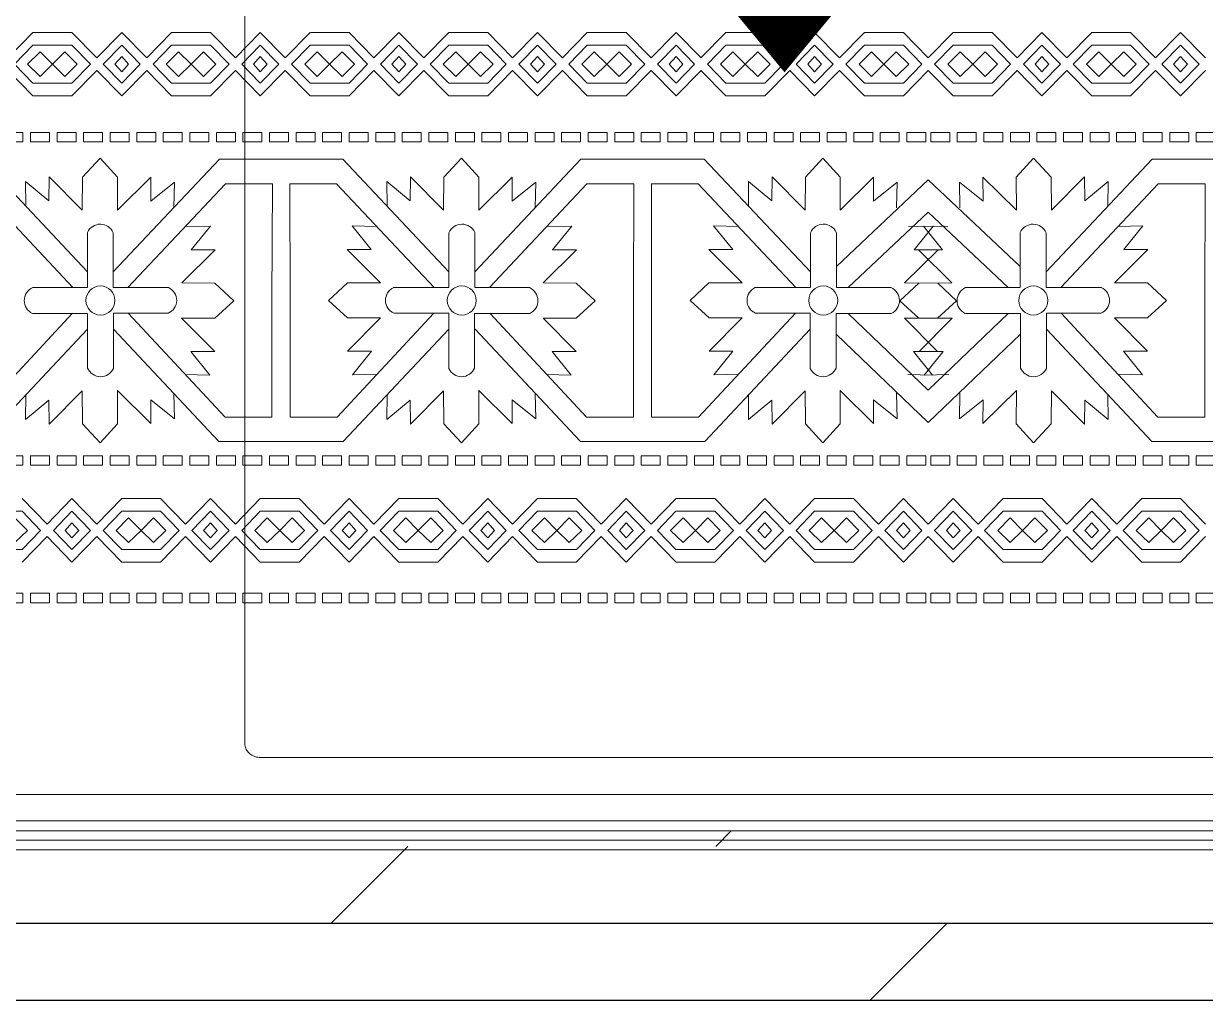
# Model space of a CAD drawing. Header units: inches. Extents: x -813 to 82, y -70 to 268.
# Drawn here: x -101.35 to -62.97, y 25.54 to 57.26 of the extents above; entities that cross this region are included whole.
import ezdxf

# ---------------------------------------------------------------- set-up
doc = ezdxf.new("R2010")
doc.units = ezdxf.units.IN
doc.header["$MEASUREMENT"] = 0
for name, color, linetype, lineweight, true_color in [('Blue', 7, 'Continuous', 0, 0x1081b2), ('Brown', 7, 'Continuous', 0, 0x653e10), ('Cream', 7, 'Continuous', 0, 0xbdbc8f), ('Golden', 7, 'Continuous', 0, 0xefe861), ('Lines', 1, 'Continuous', 5, 0xff0000), ('Orange', 7, 'Continuous', 0, 0xffad5c), ('Sky Blue', 7, 'Continuous', 0, 0x7dc1de)]:
    doc.layers.add(name, color=color, linetype=linetype, lineweight=lineweight, true_color=true_color)
doc.layers.add('Furniture', color=4, linetype='Continuous', lineweight=0)
doc.layers.add('Hatch 01_UC', color=7, linetype='Continuous')
doc.layers.add('Rugs', color=201, linetype='Continuous')
doc.layers.add('Section Line', color=8, linetype='Continuous', plot=False)

# ---------------------------------------------------------------- blocks, each defined once
blk = doc.blocks.new('*U177')
at = {"layer": 'Sky Blue'}
blk.add_lwpolyline([(19.5, 4.8), (19.5, -4.8), (0, -4.8), (0, 4.8), (19.5, 4.8)], dxfattribs=at)
blk = doc.blocks.new('*U178')
at = {"layer": 'Golden', "color": 0, "linetype": 'ByBlock', "lineweight": -2, "transparency": 16777216, "rotation": 90}
for p in [(54814450658.27963, 30362875197.20167), (54814450658.27963, 30362875169.94481), (54814450658.27963, 30362875142.68794), (54814450658.27963, 30362875115.43108), (54814450658.27963, 30362875088.17421), (54814450658.27963, 30362875060.91735), (54814450658.27963, 30362875033.66049), (54814450658.27963, 30362875006.40363), (54814450658.27963, 30362874979.14676), (54814450658.27963, 30362874951.8899), (54814450658.27963, 30362874924.63304), (54814450658.27963, 30362874897.37617), (54814450658.27963, 30362874870.11931), (54814450658.27963, 30362874842.86245), (54814450658.27963, 30362874815.60558), (54814450658.27963, 30362874788.34872), (54814450658.27963, 30362874761.09186), (54814450658.27963, 30362874733.835), (54814450658.27963, 30362874706.57813), (54814450658.27963, 30362874679.32127), (54814450658.27963, 30362874652.0644), (54814450658.27963, 30362874624.80754), (54814450658.27963, 30362874597.55068), (54814450658.27963, 30362874570.29382), (54814450658.27963, 30362874543.03695), (54814450658.27963, 30362874515.78009), (54814450658.27963, 30362874488.52323), (54814450658.27963, 30362874461.26636), (54814450658.27963, 30362874434.0095), (54814450658.27963, 30362874406.75264), (54814450658.27963, 30362874379.49577), (54814450658.27963, 30362874352.23891), (54814450658.27963, 30362874324.98205), (54814450658.27963, 30362874297.72519), (54814450658.27963, 30362874270.46832), (54814450658.27963, 30362874243.21146), (54814450658.27963, 30362874215.95459), (54814450658.27963, 30362874188.69773), (54814450658.27963, 30362874161.44087)]:
    blk.add_blockref('*U177', p, dxfattribs=at)
blk = doc.blocks.new('*U167')
at = {"layer": 'Sky Blue'}
blk.add_lwpolyline([(19.5, 4.8), (19.5, -4.8), (0, -4.8), (0, 4.8), (19.5, 4.8)], dxfattribs=at)
blk = doc.blocks.new('*U168')
at = {"layer": 'Golden', "color": 0, "linetype": 'ByBlock', "lineweight": -2, "transparency": 16777216, "rotation": 90}
for p in [(54814450326.7437, 30362875524.28402), (54814450326.7437, 30362875497.02716), (54814450326.7437, 30362875469.7703), (54814450326.7437, 30362875442.51344), (54814450326.7437, 30362875415.25657), (54814450326.7437, 30362875387.99971), (54814450326.7437, 30362875360.74285), (54814450326.7437, 30362875333.48598), (54814450326.7437, 30362875306.22912), (54814450326.7437, 30362875278.97226), (54814450326.7437, 30362875251.71539), (54814450326.7437, 30362875224.45853), (54814450326.7437, 30362875197.20167), (54814450326.7437, 30362875169.94481), (54814450326.7437, 30362875142.68794), (54814450326.7437, 30362875115.43108), (54814450326.7437, 30362875088.17421), (54814450326.7437, 30362875060.91735), (54814450326.7437, 30362875033.66049), (54814450326.7437, 30362875006.40363), (54814450326.7437, 30362874979.14676), (54814450326.7437, 30362874951.8899), (54814450326.7437, 30362874924.63304), (54814450326.7437, 30362874897.37617), (54814450326.7437, 30362874870.11931), (54814450326.7437, 30362874842.86245), (54814450326.7437, 30362874815.60558), (54814450326.7437, 30362874788.34872), (54814450326.7437, 30362874761.09186), (54814450326.7437, 30362874733.835), (54814450326.7437, 30362874706.57813), (54814450326.7437, 30362874679.32127), (54814450326.7437, 30362874652.0644), (54814450326.7437, 30362874624.80754), (54814450326.7437, 30362874597.55068), (54814450326.7437, 30362874570.29382), (54814450326.7437, 30362874543.03695), (54814450326.7437, 30362874515.78009), (54814450326.7437, 30362874488.52323), (54814450326.7437, 30362874461.26636), (54814450326.7437, 30362874434.0095), (54814450326.7437, 30362874406.75264), (54814450326.7437, 30362874379.49577), (54814450326.7437, 30362874352.23891), (54814450326.7437, 30362874324.98205), (54814450326.7437, 30362874297.72519), (54814450326.7437, 30362874270.46832), (54814450326.7437, 30362874243.21146), (54814450326.7437, 30362874215.95459), (54814450326.7437, 30362874188.69773), (54814450326.7437, 30362874161.44087)]:
    blk.add_blockref('*U167', p, dxfattribs=at)
blk = doc.blocks.new('*U171')
at = {"layer": 'Sky Blue'}
blk.add_lwpolyline([(19.5, 4.8), (19.5, -4.8), (0, -4.8), (0, 4.8), (19.5, 4.8)], dxfattribs=at)
blk = doc.blocks.new('*U172')
at = {"layer": 'Golden', "color": 0, "linetype": 'ByBlock', "lineweight": -2, "transparency": 16777216, "rotation": 90}
for p in [(54814450185.48431, 30362875660.56834), (54814450185.48431, 30362875633.31148), (54814450185.48431, 30362875606.05462), (54814450185.48431, 30362875578.79775), (54814450185.48431, 30362875551.54089), (54814450185.48431, 30362875524.28402), (54814450185.48431, 30362875497.02716), (54814450185.48431, 30362875469.7703), (54814450185.48431, 30362875442.51344), (54814450185.48431, 30362875415.25657), (54814450185.48431, 30362875387.99971), (54814450185.48431, 30362875360.74285), (54814450185.48431, 30362875333.48598), (54814450185.48431, 30362875306.22912), (54814450185.48431, 30362875278.97226), (54814450185.48431, 30362875251.71539), (54814450185.48431, 30362875224.45853), (54814450185.48431, 30362875197.20167), (54814450185.48431, 30362875169.94481), (54814450185.48431, 30362875142.68794), (54814450185.48431, 30362875115.43108), (54814450185.48431, 30362875088.17421), (54814450185.48431, 30362875060.91735), (54814450185.48431, 30362875033.66049), (54814450185.48431, 30362875006.40363), (54814450185.48431, 30362874979.14676), (54814450185.48431, 30362874951.8899), (54814450185.48431, 30362874924.63304), (54814450185.48431, 30362874897.37617), (54814450185.48431, 30362874870.11931), (54814450185.48431, 30362874842.86245), (54814450185.48431, 30362874815.60558), (54814450185.48431, 30362874788.34872), (54814450185.48431, 30362874761.09186), (54814450185.48431, 30362874733.835), (54814450185.48431, 30362874706.57813), (54814450185.48431, 30362874679.32127), (54814450185.48431, 30362874652.0644), (54814450185.48431, 30362874624.80754), (54814450185.48431, 30362874597.55068), (54814450185.48431, 30362874570.29382), (54814450185.48431, 30362874543.03695), (54814450185.48431, 30362874515.78009), (54814450185.48431, 30362874488.52323), (54814450185.48431, 30362874461.26636), (54814450185.48431, 30362874434.0095), (54814450185.48431, 30362874406.75264), (54814450185.48431, 30362874379.49577), (54814450185.48431, 30362874352.23891), (54814450185.48431, 30362874324.98205), (54814450185.48431, 30362874297.72519), (54814450185.48431, 30362874270.46832), (54814450185.48431, 30362874243.21146), (54814450185.48431, 30362874215.95459), (54814450185.48431, 30362874188.69773), (54814450185.48431, 30362874161.44087)]:
    blk.add_blockref('*U171', p, dxfattribs=at)
blk = doc.blocks.new('*U140')
at = {"layer": 'Sky Blue'}
blk.add_lwpolyline([(19.5, 4.8), (19.5, -4.8), (0, -4.8), (0, 4.8), (19.5, 4.8)], dxfattribs=at)
blk = doc.blocks.new('*U141')
at = {"layer": 'Golden', "color": 0, "linetype": 'ByBlock', "lineweight": -2, "transparency": 16777216, "rotation": 90}
for p in [(54814450658.27963, 30362875197.20167), (54814450658.27963, 30362875169.94481), (54814450658.27963, 30362875142.68794), (54814450658.27963, 30362875115.43108), (54814450658.27963, 30362875088.17421), (54814450658.27963, 30362875060.91735), (54814450658.27963, 30362875033.66049), (54814450658.27963, 30362875006.40363), (54814450658.27963, 30362874979.14676), (54814450658.27963, 30362874951.8899), (54814450658.27963, 30362874924.63304), (54814450658.27963, 30362874897.37617), (54814450658.27963, 30362874870.11931), (54814450658.27963, 30362874842.86245), (54814450658.27963, 30362874815.60558), (54814450658.27963, 30362874788.34872), (54814450658.27963, 30362874761.09186), (54814450658.27963, 30362874733.835), (54814450658.27963, 30362874706.57813), (54814450658.27963, 30362874679.32127), (54814450658.27963, 30362874652.0644), (54814450658.27963, 30362874624.80754), (54814450658.27963, 30362874597.55068), (54814450658.27963, 30362874570.29382), (54814450658.27963, 30362874543.03695), (54814450658.27963, 30362874515.78009), (54814450658.27963, 30362874488.52323), (54814450658.27963, 30362874461.26636), (54814450658.27963, 30362874434.0095), (54814450658.27963, 30362874406.75264), (54814450658.27963, 30362874379.49577), (54814450658.27963, 30362874352.23891), (54814450658.27963, 30362874324.98205), (54814450658.27963, 30362874297.72519), (54814450658.27963, 30362874270.46832), (54814450658.27963, 30362874243.21146), (54814450658.27963, 30362874215.95459), (54814450658.27963, 30362874188.69773), (54814450658.27963, 30362874161.44087)]:
    blk.add_blockref('*U140', p, dxfattribs=at)
blk = doc.blocks.new('*U134')
at = {"layer": 'Sky Blue'}
blk.add_lwpolyline([(19.5, 4.8), (19.5, -4.8), (0, -4.8), (0, 4.8), (19.5, 4.8)], dxfattribs=at)
blk = doc.blocks.new('*U135')
at = {"layer": 'Golden', "color": 0, "linetype": 'ByBlock', "lineweight": -2, "transparency": 16777216, "rotation": 90}
for p in [(54814450326.7437, 30362875524.28402), (54814450326.7437, 30362875497.02716), (54814450326.7437, 30362875469.7703), (54814450326.7437, 30362875442.51344), (54814450326.7437, 30362875415.25657), (54814450326.7437, 30362875387.99971), (54814450326.7437, 30362875360.74285), (54814450326.7437, 30362875333.48598), (54814450326.7437, 30362875306.22912), (54814450326.7437, 30362875278.97226), (54814450326.7437, 30362875251.71539), (54814450326.7437, 30362875224.45853), (54814450326.7437, 30362875197.20167), (54814450326.7437, 30362875169.94481), (54814450326.7437, 30362875142.68794), (54814450326.7437, 30362875115.43108), (54814450326.7437, 30362875088.17421), (54814450326.7437, 30362875060.91735), (54814450326.7437, 30362875033.66049), (54814450326.7437, 30362875006.40363), (54814450326.7437, 30362874979.14676), (54814450326.7437, 30362874951.8899), (54814450326.7437, 30362874924.63304), (54814450326.7437, 30362874897.37617), (54814450326.7437, 30362874870.11931), (54814450326.7437, 30362874842.86245), (54814450326.7437, 30362874815.60558), (54814450326.7437, 30362874788.34872), (54814450326.7437, 30362874761.09186), (54814450326.7437, 30362874733.835), (54814450326.7437, 30362874706.57813), (54814450326.7437, 30362874679.32127), (54814450326.7437, 30362874652.0644), (54814450326.7437, 30362874624.80754), (54814450326.7437, 30362874597.55068), (54814450326.7437, 30362874570.29382), (54814450326.7437, 30362874543.03695), (54814450326.7437, 30362874515.78009), (54814450326.7437, 30362874488.52323), (54814450326.7437, 30362874461.26636), (54814450326.7437, 30362874434.0095), (54814450326.7437, 30362874406.75264), (54814450326.7437, 30362874379.49577), (54814450326.7437, 30362874352.23891), (54814450326.7437, 30362874324.98205), (54814450326.7437, 30362874297.72519), (54814450326.7437, 30362874270.46832), (54814450326.7437, 30362874243.21146), (54814450326.7437, 30362874215.95459), (54814450326.7437, 30362874188.69773), (54814450326.7437, 30362874161.44087)]:
    blk.add_blockref('*U134', p, dxfattribs=at)
blk = doc.blocks.new('*U144')
at = {"layer": 'Sky Blue'}
blk.add_lwpolyline([(19.5, 4.8), (19.5, -4.8), (0, -4.8), (0, 4.8), (19.5, 4.8)], dxfattribs=at)
blk = doc.blocks.new('*U145')
at = {"layer": 'Golden', "color": 0, "linetype": 'ByBlock', "lineweight": -2, "transparency": 16777216, "rotation": 90}
for p in [(54814450185.48431, 30362875660.56834), (54814450185.48431, 30362875633.31148), (54814450185.48431, 30362875606.05462), (54814450185.48431, 30362875578.79775), (54814450185.48431, 30362875551.54089), (54814450185.48431, 30362875524.28402), (54814450185.48431, 30362875497.02716), (54814450185.48431, 30362875469.7703), (54814450185.48431, 30362875442.51344), (54814450185.48431, 30362875415.25657), (54814450185.48431, 30362875387.99971), (54814450185.48431, 30362875360.74285), (54814450185.48431, 30362875333.48598), (54814450185.48431, 30362875306.22912), (54814450185.48431, 30362875278.97226), (54814450185.48431, 30362875251.71539), (54814450185.48431, 30362875224.45853), (54814450185.48431, 30362875197.20167), (54814450185.48431, 30362875169.94481), (54814450185.48431, 30362875142.68794), (54814450185.48431, 30362875115.43108), (54814450185.48431, 30362875088.17421), (54814450185.48431, 30362875060.91735), (54814450185.48431, 30362875033.66049), (54814450185.48431, 30362875006.40363), (54814450185.48431, 30362874979.14676), (54814450185.48431, 30362874951.8899), (54814450185.48431, 30362874924.63304), (54814450185.48431, 30362874897.37617), (54814450185.48431, 30362874870.11931), (54814450185.48431, 30362874842.86245), (54814450185.48431, 30362874815.60558), (54814450185.48431, 30362874788.34872), (54814450185.48431, 30362874761.09186), (54814450185.48431, 30362874733.835), (54814450185.48431, 30362874706.57813), (54814450185.48431, 30362874679.32127), (54814450185.48431, 30362874652.0644), (54814450185.48431, 30362874624.80754), (54814450185.48431, 30362874597.55068), (54814450185.48431, 30362874570.29382), (54814450185.48431, 30362874543.03695), (54814450185.48431, 30362874515.78009), (54814450185.48431, 30362874488.52323), (54814450185.48431, 30362874461.26636), (54814450185.48431, 30362874434.0095), (54814450185.48431, 30362874406.75264), (54814450185.48431, 30362874379.49577), (54814450185.48431, 30362874352.23891), (54814450185.48431, 30362874324.98205), (54814450185.48431, 30362874297.72519), (54814450185.48431, 30362874270.46832), (54814450185.48431, 30362874243.21146), (54814450185.48431, 30362874215.95459), (54814450185.48431, 30362874188.69773), (54814450185.48431, 30362874161.44087)]:
    blk.add_blockref('*U144', p, dxfattribs=at)
blk = doc.blocks.new('Carpet 3')
at = {"layer": 'Blue'}
for points in [[(-799.3, 2719.8), (-799.3, 2663.2)], [(-772.7, 2719.5), (-772.7, 2663.4)], [(-855.4, 2663.2), (-799.3, 2663.2)], [(-716, 2663.4), (-772.7, 2663.4)], [(-855.7, 2636.6), (-799, 2636.6)], [(-799, 2580.5), (-799, 2636.6)], [(-772.5, 2580.2), (-772.5, 2636.8)], [(-716.4, 2636.8), (-772.5, 2636.8)], [(-855.7, 2292.5), (-799, 2292.5), (-799, 2348.6)], [(-772.5, 2349), (-772.5, 2292.3), (-716.4, 2292.3)], [(-799.3, 2209.3), (-799.3, 2265.9), (-855.4, 2265.9)], [(-772.7, 2209.6), (-772.7, 2265.7), (-716, 2265.7)], [(-855.7, 1921.4), (-799, 1921.4), (-799, 1977.5)], [(-772.5, 1977.9), (-772.5, 1921.2), (-716.4, 1921.2)], [(-799.3, 1838.2), (-799.3, 1894.9), (-855.4, 1894.9)], [(-772.7, 1838.5), (-772.7, 1894.6), (-716, 1894.6)], [(-799.3, 1762.2), (-799.3, 1705.6), (-855.4, 1705.6)], [(-772.7, 1761.9), (-772.7, 1705.8), (-716, 1705.8)], [(-855.7, 1679), (-799, 1679), (-799, 1622.9)], [(-772.5, 1622.6), (-772.5, 1679.2), (-716.4, 1679.2)]]:
    blk.add_lwpolyline(points, dxfattribs=at)
for centre, start, end in [((-786, 2713.7), 23.2585, 155.2859), ((-849.6, 2649.8), 113.2584, 245.2859), ((-722.1, 2650.2), 293.2584, 65.2859), ((-785.7, 2586.2), 203.2585, 335.2859), ((-785.7, 2342.9), 24.7141, 156.7415), ((-849.6, 2279.3), 114.7141, 246.7416), ((-722.1, 2278.9), 294.7141, 66.7416), ((-786, 2215.4), 204.7141, 336.7415), ((-785.7, 1971.8), 24.7141, 156.7415), ((-849.6, 1908.2), 114.7141, 246.7416), ((-722.1, 1907.8), 294.7141, 66.7416), ((-786, 1844.3), 204.7141, 336.7415), ((-786, 1756.2), 23.2585, 155.2859), ((-849.6, 1692.2), 113.2584, 245.2859), ((-722.1, 1692.6), 293.2584, 65.2859), ((-785.7, 1628.7), 203.2585, 335.2859)]:
    blk.add_arc(centre, 14.5, start, end, dxfattribs=at)
at = {"layer": 'Brown'}
for p, q in [((-1339.7, 11.8), (-1339.7, 3589.3)), ((-1330.3, 21.3), (-1330.3, 3577.2)), ((-1319.8, 30.4), (-1319.8, 3570.2)), ((-1293, 54.2), (-1293, 3544.2))]:
    blk.add_line(p, q, dxfattribs=at)
for points in [[(-1009.1, 2763.2), (-1021.8, 2750.4), (-1009.1, 2737.7), (-1021.8, 2724.9), (-1034.4, 2737.7), (-1021.8, 2750.4), (-1034.4, 2763.2), (-1021.8, 2776)], [(-530.7, 2712), (-543.4, 2699.3), (-530.7, 2686.5), (-543.4, 2673.7), (-556.1, 2686.5), (-543.4, 2699.3), (-556.1, 2712), (-543.4, 2724.8)], [(-1021.8, 2686.3), (-1029.6, 2679.3), (-1021.8, 2672.2), (-1014, 2679.3)], [(-1009.1, 2621), (-1021.8, 2608.2), (-1009.1, 2595.4), (-1021.8, 2582.7), (-1034.4, 2595.4), (-1021.8, 2608.2), (-1034.4, 2621), (-1021.8, 2633.7)], [(-543.4, 2635.1), (-551.2, 2628.1), (-543.4, 2621.1), (-535.6, 2628.1)], [(-530.7, 2569.8), (-543.4, 2557), (-530.7, 2544.3), (-543.4, 2531.5), (-556.1, 2544.3), (-543.4, 2557), (-556.1, 2569.8), (-543.4, 2582.6)], [(-1021.8, 2544.1), (-1029.6, 2537), (-1021.8, 2530), (-1014, 2537)], [(-1009.1, 2478.7), (-1021.8, 2466), (-1009.1, 2453.2), (-1021.8, 2440.4), (-1034.4, 2453.2), (-1021.8, 2466), (-1034.4, 2478.7), (-1021.8, 2491.5)], [(-543.4, 2492.9), (-551.2, 2485.9), (-543.4, 2478.8), (-535.6, 2485.9)], [(-530.7, 2427.5), (-543.4, 2414.8), (-530.7, 2402), (-543.4, 2389.3), (-556.1, 2402), (-543.4, 2414.8), (-556.1, 2427.5), (-543.4, 2440.3)], [(-1021.8, 2401.8), (-1029.6, 2394.8), (-1021.8, 2387.7), (-1014, 2394.8)], [(-1009.1, 2336.5), (-1021.8, 2323.7), (-1009.1, 2310.9), (-1021.8, 2298.2), (-1034.4, 2310.9), (-1021.8, 2323.7), (-1034.4, 2336.5), (-1021.8, 2349.2)], [(-543.4, 2350.7), (-551.2, 2343.6), (-543.4, 2336.6), (-535.6, 2343.6)], [(-530.7, 2285.3), (-543.4, 2272.5), (-530.7, 2259.8), (-543.4, 2247), (-556.1, 2259.8), (-543.4, 2272.5), (-556.1, 2285.3), (-543.4, 2298.1)], [(-1021.8, 2259.6), (-1029.6, 2252.5), (-1021.8, 2245.5), (-1014, 2252.5)], [(-543.4, 2208.4), (-551.2, 2201.4), (-543.4, 2194.3), (-535.6, 2201.4)], [(-1009.1, 2194.2), (-1021.8, 2181.5), (-1009.1, 2168.7), (-1021.8, 2155.9), (-1034.4, 2168.7), (-1021.8, 2181.5), (-1034.4, 2194.2), (-1021.8, 2207)], [(-530.7, 2143.1), (-543.4, 2130.3), (-530.7, 2117.5), (-543.4, 2104.8), (-556.1, 2117.5), (-543.4, 2130.3), (-556.1, 2143.1), (-543.4, 2155.8)], [(-1021.8, 2117.3), (-1029.6, 2110.3), (-1021.8, 2103.2), (-1014, 2110.3)], [(-1009.1, 2052), (-1021.8, 2039.2), (-1009.1, 2026.5), (-1021.8, 2013.7), (-1034.4, 2026.5), (-1021.8, 2039.2), (-1034.4, 2052), (-1021.8, 2064.7)], [(-543.4, 2066.2), (-551.2, 2059.1), (-543.4, 2052.1), (-535.6, 2059.1)], [(-530.7, 2000.8), (-543.4, 1988.1), (-530.7, 1975.3), (-543.4, 1962.5), (-556.1, 1975.3), (-543.4, 1988.1), (-556.1, 2000.8), (-543.4, 2013.6)], [(-1021.8, 1975.1), (-1029.6, 1968), (-1021.8, 1961), (-1014, 1968)], [(-1009.1, 1909.7), (-1021.8, 1897), (-1009.1, 1884.2), (-1021.8, 1871.5), (-1034.4, 1884.2), (-1021.8, 1897), (-1034.4, 1909.7), (-1021.8, 1922.5)], [(-543.4, 1923.9), (-551.2, 1916.9), (-543.4, 1909.8), (-535.6, 1916.9)], [(-530.7, 1858.6), (-543.4, 1845.8), (-530.7, 1833.1), (-543.4, 1820.3), (-556.1, 1833.1), (-543.4, 1845.8), (-556.1, 1858.6), (-543.4, 1871.3)], [(-1021.8, 1832.9), (-1029.6, 1825.8), (-1021.8, 1818.8), (-1014, 1825.8)], [(-1021.8, 1767.6), (-1029.6, 1774.6), (-1021.8, 1781.7), (-1014, 1774.6)], [(-530.7, 1741.9), (-543.4, 1754.6), (-530.7, 1767.4), (-543.4, 1780.2), (-556.1, 1767.4), (-543.4, 1754.6), (-556.1, 1741.9), (-543.4, 1729.1)], [(-1009.1, 1690.7), (-1021.8, 1703.5), (-1009.1, 1716.2), (-1021.8, 1729), (-1034.4, 1716.2), (-1021.8, 1703.5), (-1034.4, 1690.7), (-1021.8, 1677.9)], [(-543.4, 1676.5), (-551.2, 1683.6), (-543.4, 1690.6), (-535.6, 1683.6)], [(-1021.8, 1625.4), (-1029.6, 1632.4), (-1021.8, 1639.4), (-1014, 1632.4)], [(-530.7, 1599.6), (-543.4, 1612.4), (-530.7, 1625.2), (-543.4, 1637.9), (-556.1, 1625.2), (-543.4, 1612.4), (-556.1, 1599.6), (-543.4, 1586.9)], [(-1009.1, 1548.5), (-1021.8, 1561.2), (-1009.1, 1574), (-1021.8, 1586.7), (-1034.4, 1574), (-1021.8, 1561.2), (-1034.4, 1548.5), (-1021.8, 1535.7)], [(-543.4, 1534.3), (-551.2, 1541.3), (-543.4, 1548.4), (-535.6, 1541.3)]]:
    blk.add_lwpolyline(points, close=True, dxfattribs=at)
at = {"layer": 'Cream'}
for points in [[(-1002.2, 2770.4), (-1002.2, 2730.4), (-1021.8, 2711.4), (-1041.4, 2730.4), (-1041.4, 2770.4), (-1021.8, 2789.4)], [(-523.8, 2719.2), (-523.8, 2679.2), (-543.4, 2660.2), (-563, 2679.2), (-563, 2719.2), (-543.4, 2738.2)], [(-1002.2, 2679.3), (-1021.8, 2660.2), (-1041.4, 2679.3), (-1021.8, 2698.3)], [(-1002.2, 2628.1), (-1002.2, 2588.2), (-1021.8, 2569.1), (-1041.4, 2588.2), (-1041.4, 2628.1), (-1021.8, 2647.2)], [(-523.8, 2628.1), (-543.4, 2609.1), (-563, 2628.1), (-543.4, 2647.1)], [(-523.8, 2577), (-523.8, 2537), (-543.4, 2518), (-563, 2537), (-563, 2577), (-543.4, 2596)], [(-1002.2, 2537), (-1021.8, 2518), (-1041.4, 2537), (-1021.8, 2556.1)], [(-1002.2, 2485.9), (-1002.2, 2445.9), (-1021.8, 2426.9), (-1041.4, 2445.9), (-1041.4, 2485.9), (-1021.8, 2504.9)], [(-523.8, 2485.9), (-543.4, 2466.8), (-563, 2485.9), (-543.4, 2504.9)], [(-523.8, 2434.7), (-523.8, 2394.8), (-543.4, 2375.7), (-563, 2394.8), (-563, 2434.7), (-543.4, 2453.8)], [(-1002.2, 2394.8), (-1021.8, 2375.7), (-1041.4, 2394.8), (-1021.8, 2413.8)], [(-1002.2, 2343.6), (-1002.2, 2303.7), (-1021.8, 2284.7), (-1041.4, 2303.7), (-1041.4, 2343.6), (-1021.8, 2362.7)], [(-523.8, 2343.6), (-543.4, 2324.6), (-563, 2343.6), (-543.4, 2362.6)], [(-523.8, 2292.5), (-523.8, 2252.5), (-543.4, 2233.5), (-563, 2252.5), (-563, 2292.5), (-543.4, 2311.5)], [(-1002.2, 2252.5), (-1021.8, 2233.5), (-1041.4, 2252.5), (-1021.8, 2271.6)], [(-1002.2, 2201.4), (-1002.2, 2161.4), (-1021.8, 2142.4), (-1041.4, 2161.4), (-1041.4, 2201.4), (-1021.8, 2220.4)], [(-523.8, 2201.4), (-543.4, 2182.3), (-563, 2201.4), (-543.4, 2220.4)], [(-523.8, 2150.2), (-523.8, 2110.3), (-543.4, 2091.2), (-563, 2110.3), (-563, 2150.2), (-543.4, 2169.3)], [(-1002.2, 2110.3), (-1021.8, 2091.3), (-1041.4, 2110.3), (-1021.8, 2129.3)], [(-1002.2, 2059.2), (-1002.2, 2019.2), (-1021.8, 2000.2), (-1041.4, 2019.2), (-1041.4, 2059.2), (-1021.8, 2078.2)], [(-523.8, 2059.1), (-543.4, 2040.1), (-563, 2059.1), (-543.4, 2078.2)], [(-523.8, 2008), (-523.8, 1968), (-543.4, 1949), (-563, 1968), (-563, 2008), (-543.4, 2027)], [(-1002.2, 1968), (-1021.8, 1949), (-1041.4, 1968), (-1021.8, 1987.1)], [(-1002.2, 1916.9), (-1002.2, 1877), (-1021.8, 1857.9), (-1041.4, 1877), (-1041.4, 1916.9), (-1021.8, 1936)], [(-523.8, 1916.9), (-543.4, 1897.8), (-563, 1916.9), (-543.4, 1935.9)], [(-523.8, 1865.8), (-523.8, 1825.8), (-543.4, 1806.8), (-563, 1825.8), (-563, 1865.8), (-543.4, 1884.8)], [(-1002.2, 1825.8), (-1021.8, 1806.8), (-1041.4, 1825.8), (-1021.8, 1844.8)], [(-1002.2, 1774.6), (-1021.8, 1793.7), (-1041.4, 1774.6), (-1021.8, 1755.6)], [(-523.8, 1734.7), (-523.8, 1774.7), (-543.4, 1793.7), (-563, 1774.7), (-563, 1734.7), (-543.4, 1715.7)], [(-1002.2, 1683.5), (-1002.2, 1723.5), (-1021.8, 1742.5), (-1041.4, 1723.5), (-1041.4, 1683.5), (-1021.8, 1664.5)], [(-523.8, 1683.6), (-543.4, 1702.6), (-563, 1683.6), (-543.4, 1664.5)], [(-1002.2, 1632.4), (-1021.8, 1651.4), (-1041.4, 1632.4), (-1021.8, 1613.4)], [(-523.8, 1592.5), (-523.8, 1632.4), (-543.4, 1651.4), (-563, 1632.4), (-563, 1592.5), (-543.4, 1573.4)], [(-1002.2, 1541.3), (-1002.2, 1581.2), (-1021.8, 1600.3), (-1041.4, 1581.2), (-1041.4, 1541.3), (-1021.8, 1522.3)], [(-523.8, 1541.3), (-543.4, 1560.4), (-563, 1541.3), (-543.4, 1522.3)]]:
    blk.add_lwpolyline(points, close=True, dxfattribs=at)
for centre in [(-785.9, 2650), (-785.9, 2279.1), (-785.9, 1908), (-785.9, 1692.4)]:
    blk.add_circle(centre, 14.9, dxfattribs=at)
at = {"layer": 'Golden'}
blk.add_line((-1349.8, 0), (-1349.8, 3600.4), dxfattribs=at)
at = {"layer": 'Lines'}
for points in [[(-549.8, 2744.8), (-576, 2719.2), (-576, 2679.3)], [(-537, 2744.8), (-510.8, 2719.2), (-510.8, 2679.3)], [(-1054.4, 2730.4), (-1028.2, 2704.8)], [(-989.2, 2730.4), (-1015.4, 2704.8)], [(-881, 2574.7), (-907.2, 2574.1), (-887.7, 2598.4), (-912.3, 2598.3), (-878.4, 2632.6), (-912.4, 2632.5), (-931.9, 2650.3), (-912.6, 2668.4), (-878.6, 2668.6), (-912.8, 2702.6), (-888.2, 2702.8), (-907.9, 2726.9), (-882.6, 2726.6)], [(-690.8, 2574.7), (-664.5, 2574.1), (-684, 2598.4), (-659.4, 2598.3), (-693.3, 2632.6), (-659.3, 2632.5), (-639.8, 2650.3), (-659.2, 2668.4), (-693.2, 2668.6), (-658.9, 2702.6), (-683.5, 2702.8), (-663.8, 2726.9), (-689.1, 2726.6)], [(-1028.2, 2704.8), (-1054.4, 2679.3), (-1028.2, 2653.7)], [(-1015.4, 2704.8), (-989.2, 2679.3), (-1015.4, 2653.7)], [(-576, 2679.3), (-549.8, 2653.7)], [(-510.8, 2679.3), (-537, 2653.7)], [(-1028.2, 2653.7), (-1054.4, 2628.1), (-1054.4, 2588.2)], [(-1015.4, 2653.7), (-989.2, 2628.1), (-989.2, 2588.2)], [(-549.8, 2653.7), (-576, 2628.1), (-549.8, 2602.5)], [(-537, 2653.7), (-510.8, 2628.1), (-537, 2602.5)], [(-549.8, 2602.5), (-576, 2576.9), (-576, 2537)], [(-537, 2602.5), (-510.8, 2576.9), (-510.8, 2537)], [(-1054.4, 2588.2), (-1028.2, 2562.6)], [(-989.2, 2588.2), (-1015.4, 2562.6)], [(-1028.2, 2562.6), (-1054.4, 2537), (-1028.2, 2511.4)], [(-1015.4, 2562.6), (-989.2, 2537), (-1015.4, 2511.4)], [(-861.8, 2563.1), (-862.5, 2537.8), (-838.2, 2557.3), (-838.2, 2532.7), (-803.9, 2566.6), (-804, 2532.6), (-786.2, 2513.1), (-768.2, 2532.4), (-767.9, 2566.4), (-734, 2532.2), (-733.8, 2556.8), (-709.7, 2537.1), (-710, 2562.4)], [(-576, 2537), (-549.8, 2511.4)], [(-510.8, 2537), (-537, 2511.4)], [(-1028.2, 2511.5), (-1054.4, 2485.9), (-1054.4, 2445.9)], [(-1015.4, 2511.5), (-989.2, 2485.9), (-989.2, 2445.9)], [(-549.8, 2511.4), (-576, 2485.9), (-549.8, 2460.3)], [(-537, 2511.4), (-510.8, 2485.9), (-537, 2460.3)], [(-549.8, 2460.3), (-576, 2434.7), (-576, 2394.8)], [(-537, 2460.3), (-510.8, 2434.7), (-510.8, 2394.8)], [(-1054.4, 2445.9), (-1028.2, 2420.4)], [(-989.2, 2445.9), (-1015.4, 2420.4)], [(-1028.2, 2420.4), (-1054.4, 2394.8), (-1028.2, 2369.2)], [(-1015.4, 2420.4), (-989.2, 2394.8), (-1015.4, 2369.2)], [(-861.6, 2366), (-862.2, 2391.3), (-837.9, 2371.8), (-837.9, 2396.4), (-803.7, 2362.4), (-803.7, 2396.4), (-785.9, 2415.8), (-767.9, 2396.4), (-767.7, 2362.5), (-733.7, 2396.6), (-733.6, 2372), (-709.4, 2391.7), (-709.8, 2366.3)], [(-576, 2394.8), (-549.8, 2369.2)], [(-510.8, 2394.8), (-537, 2369.2)], [(-1028.2, 2369.2), (-1054.4, 2343.6), (-1054.4, 2303.7)], [(-1015.4, 2369.2), (-989.2, 2343.6), (-989.2, 2303.7)], [(-549.8, 2369.2), (-576, 2343.6), (-549.8, 2318)], [(-537, 2369.2), (-510.8, 2343.6), (-537, 2318)], [(-881, 2203.9), (-907.2, 2203.2), (-887.7, 2227.5), (-912.3, 2227.4), (-878.4, 2261.7), (-912.4, 2261.6), (-931.9, 2279.5), (-912.6, 2297.5), (-878.6, 2297.8), (-912.8, 2331.7), (-888.2, 2331.9), (-907.9, 2356), (-882.6, 2355.7)], [(-690.8, 2203.9), (-664.5, 2203.2), (-684, 2227.5), (-659.4, 2227.4), (-693.3, 2261.7), (-659.3, 2261.6), (-639.8, 2279.5), (-659.2, 2297.5), (-693.2, 2297.8), (-658.9, 2331.7), (-683.5, 2331.9), (-663.8, 2356), (-689.1, 2355.7)], [(-549.8, 2318), (-576, 2292.5), (-576, 2252.5)], [(-537, 2318), (-510.8, 2292.5), (-510.8, 2252.5)], [(-1054.4, 2303.7), (-1028.2, 2278.1)], [(-989.2, 2303.7), (-1015.4, 2278.1)], [(-1028.2, 2278.1), (-1054.4, 2252.5), (-1028.2, 2227)], [(-1015.4, 2278.1), (-989.2, 2252.5), (-1015.4, 2227)], [(-576, 2252.5), (-549.8, 2227)], [(-510.8, 2252.5), (-537, 2227)], [(-1028.2, 2227), (-1054.4, 2201.4), (-1054.4, 2161.5)], [(-1015.4, 2227), (-989.2, 2201.4), (-989.2, 2161.5)], [(-549.8, 2227), (-576, 2201.4), (-549.8, 2175.8)], [(-537, 2227), (-510.8, 2201.4), (-537, 2175.8)], [(-861.8, 2192.2), (-862.5, 2166.9), (-838.2, 2186.4), (-838.2, 2161.8), (-803.9, 2195.7), (-804, 2161.7), (-786.2, 2142.2), (-768.2, 2161.6), (-767.9, 2195.6), (-734, 2161.3), (-733.8, 2185.9), (-709.7, 2166.2), (-710, 2191.6)], [(-549.8, 2175.8), (-576, 2150.2), (-576, 2110.3)], [(-537, 2175.8), (-510.8, 2150.2), (-510.8, 2110.3)], [(-1054.4, 2161.5), (-1028.2, 2135.9)], [(-989.2, 2161.5), (-1015.4, 2135.9)], [(-1028.2, 2135.9), (-1054.4, 2110.3), (-1028.2, 2084.7)], [(-1015.4, 2135.9), (-989.2, 2110.3), (-1015.4, 2084.7)], [(-576, 2110.3), (-549.8, 2084.7)], [(-510.8, 2110.3), (-537, 2084.7)], [(-1028.2, 2084.7), (-1054.4, 2059.1), (-1054.4, 2019.2)], [(-1015.4, 2084.7), (-989.2, 2059.1), (-989.2, 2019.2)], [(-549.8, 2084.7), (-576, 2059.1), (-549.8, 2033.5)], [(-537, 2084.7), (-510.8, 2059.1), (-537, 2033.5)], [(-861.6, 1994.9), (-862.2, 2020.2), (-837.9, 2000.7), (-837.9, 2025.3), (-803.7, 1991.3), (-803.7, 2025.3), (-785.9, 2044.7), (-767.9, 2025.4), (-767.7, 1991.4), (-733.7, 2025.5), (-733.6, 2000.9), (-709.4, 2020.6), (-709.8, 1995.2)], [(-549.8, 2033.6), (-576, 2008), (-576, 1968)], [(-537, 2033.6), (-510.8, 2008), (-510.8, 1968)], [(-1054.4, 2019.2), (-1028.2, 1993.6)], [(-989.2, 2019.2), (-1015.4, 1993.6)], [(-1028.2, 1993.6), (-1054.4, 1968), (-1028.2, 1942.5)], [(-1015.4, 1993.6), (-989.2, 1968), (-1015.4, 1942.5)], [(-881, 1832.8), (-907.2, 1832.1), (-887.7, 1856.4), (-912.3, 1856.4), (-878.4, 1890.6), (-912.4, 1890.6), (-931.9, 1908.4), (-912.6, 1926.4), (-878.6, 1926.7), (-912.8, 1960.6), (-888.2, 1960.8), (-907.9, 1984.9), (-882.6, 1984.6)], [(-690.8, 1832.8), (-664.5, 1832.1), (-684, 1856.4), (-659.4, 1856.4), (-693.3, 1890.6), (-659.3, 1890.6), (-639.8, 1908.4), (-659.2, 1926.4), (-693.2, 1926.7), (-658.9, 1960.6), (-683.5, 1960.8), (-663.8, 1984.9), (-689.1, 1984.6)], [(-576, 1968), (-549.8, 1942.5)], [(-510.8, 1968), (-537, 1942.5)], [(-1028.2, 1942.5), (-1054.4, 1916.9), (-1054.4, 1877)], [(-1015.4, 1942.5), (-989.2, 1916.9), (-989.2, 1877)], [(-549.8, 1942.5), (-576, 1916.9), (-549.8, 1891.3)], [(-537, 1942.5), (-510.8, 1916.9), (-537, 1891.3)], [(-549.8, 1891.3), (-576, 1865.7), (-576, 1825.8)], [(-537, 1891.3), (-510.8, 1865.7), (-510.8, 1825.8)], [(-1054.4, 1877), (-1028.2, 1851.4)], [(-989.2, 1877), (-1015.4, 1851.4)], [(-1028.2, 1851.4), (-1054.4, 1825.8), (-1028.2, 1800.2)], [(-1015.4, 1851.4), (-989.2, 1825.8), (-1015.4, 1800.2)], [(-861.8, 1779.3), (-862.5, 1804.6), (-838.2, 1785.1), (-838.2, 1809.7), (-803.9, 1775.8), (-804, 1809.8), (-786.2, 1829.3), (-768.2, 1810), (-767.9, 1776), (-734, 1810.2), (-733.8, 1785.6), (-709.7, 1805.3), (-710, 1780)], [(-861.8, 1821.1), (-862.5, 1795.8), (-838.2, 1815.3), (-838.2, 1790.7), (-803.9, 1824.6), (-804, 1790.7), (-786.2, 1771.1), (-768.2, 1790.5), (-767.9, 1824.5), (-734, 1790.2), (-733.8, 1814.8), (-709.7, 1795.1), (-710, 1820.5)], [(-576, 1825.8), (-549.8, 1800.2)], [(-510.8, 1825.8), (-537, 1800.2)], [(-1028.2, 1749.1), (-1054.4, 1774.6), (-1028.2, 1800.2)], [(-1015.4, 1749.1), (-989.2, 1774.6), (-1015.4, 1800.2)], [(-576, 1774.6), (-549.8, 1800.2)], [(-510.8, 1774.6), (-537, 1800.2)], [(-549.8, 1709.1), (-576, 1734.7), (-576, 1774.6)], [(-537, 1709.1), (-510.8, 1734.7), (-510.8, 1774.6)], [(-881, 1767.7), (-907.2, 1768.3), (-887.7, 1744), (-912.3, 1744.1), (-878.4, 1709.8), (-912.4, 1709.9), (-931.9, 1692.1), (-912.6, 1674), (-878.6, 1673.8), (-912.8, 1639.8), (-888.2, 1639.7), (-907.9, 1615.5), (-882.6, 1615.8)], [(-690.8, 1767.7), (-664.5, 1768.3), (-684, 1744), (-659.4, 1744.1), (-693.3, 1709.8), (-659.3, 1709.9), (-639.8, 1692.1), (-659.2, 1674), (-693.2, 1673.8), (-658.9, 1639.8), (-683.5, 1639.7), (-663.8, 1615.5), (-689.1, 1615.8)], [(-1054.4, 1723.5), (-1028.2, 1749.1)], [(-989.2, 1723.5), (-1015.4, 1749.1)], [(-1028.2, 1658), (-1054.4, 1683.5), (-1054.4, 1723.5)], [(-1015.4, 1658), (-989.2, 1683.5), (-989.2, 1723.5)], [(-549.8, 1658), (-576, 1683.6), (-549.8, 1709.1)], [(-537, 1658), (-510.8, 1683.6), (-537, 1709.1)], [(-1028.2, 1606.8), (-1054.4, 1632.4), (-1028.2, 1658)], [(-1015.4, 1606.8), (-989.2, 1632.4), (-1015.4, 1658)], [(-576, 1632.4), (-549.8, 1658)], [(-510.8, 1632.4), (-537, 1658)], [(-549.8, 1566.9), (-576, 1592.5), (-576, 1632.4)], [(-537, 1566.9), (-510.8, 1592.5), (-510.8, 1632.4)], [(-1054.4, 1581.2), (-1028.2, 1606.8)], [(-989.2, 1581.2), (-1015.4, 1606.8)], [(-861.6, 1605.5), (-862.2, 1580.2), (-837.9, 1599.8), (-837.9, 1575.2), (-803.7, 1609.2), (-803.7, 1575.2), (-785.9, 1555.7), (-767.9, 1575.1), (-767.7, 1609.1), (-733.7, 1574.9), (-733.6, 1599.5), (-709.4, 1579.9), (-709.8, 1605.2)], [(-1028.2, 1515.7), (-1054.4, 1541.3), (-1054.4, 1581.2)], [(-1015.4, 1515.7), (-989.2, 1541.3), (-989.2, 1581.2)], [(-549.8, 1515.7), (-576, 1541.3), (-549.8, 1566.9)], [(-537, 1515.7), (-510.8, 1541.3), (-537, 1566.9)]]:
    blk.add_lwpolyline(points, dxfattribs=at)
at = {"layer": 'Orange'}
for p, q in [((-820.6, 1894.9), (-911.2, 1800.2)), ((-751.1, 1894.6), (-662.1, 1800.2)), ((-799.3, 1882.4), (-878, 1800.2)), ((-772.5, 1882.3), (-695.1, 1800.2)), ((-820.6, 1705.6), (-911.2, 1800.2)), ((-799.3, 1718.1), (-878, 1800.2)), ((-772.5, 1718.2), (-695.1, 1800.2)), ((-751.1, 1705.8), (-662.1, 1800.2))]:
    blk.add_line(p, q, dxfattribs=at)
for points in [[(-905.6, 2777.9), (-799, 2678.5)], [(-666, 2778.3), (-772.5, 2678.3)], [(-930.7, 2771.6), (-815.2, 2663.4)], [(-640.8, 2772.1), (-756.4, 2663.2)], [(-930.7, 2528.3), (-815.2, 2636.6)], [(-640.8, 2527.9), (-756.4, 2636.8)], [(-905.6, 2522), (-799, 2621.5)], [(-666, 2521.6), (-772.5, 2621.7)], [(-930.7, 2528.3), (-930.7, 2464.6)], [(-640.8, 2527.9), (-640.8, 2464.1)], [(-785.9, 2473.9), (-905.6, 2473.9), (-905.6, 2522)], [(-785.9, 2473.9), (-666.2, 2473.5), (-666, 2521.6)], [(-930.7, 2400.8), (-930.7, 2464.6)], [(-640.8, 2401.2), (-640.8, 2465)], [(-785.9, 2455.2), (-905.6, 2455.2), (-905.6, 2407.1)], [(-785.9, 2455.2), (-666.2, 2455.6), (-666, 2407.5)], [(-905.6, 2407.1), (-799, 2307.6)], [(-666, 2407.5), (-772.5, 2307.4)], [(-930.7, 2400.8), (-815.2, 2292.5)], [(-640.8, 2401.2), (-756.4, 2292.3)], [(-930.7, 2157.2), (-815.2, 2265.5)], [(-640.8, 2156.8), (-756.4, 2265.7)], [(-785.9, 2102.8), (-905.6, 2102.8), (-905.6, 2151), (-799, 2250.4)], [(-785.9, 2102.8), (-666.2, 2102.4), (-666, 2150.6), (-772.5, 2250.6)], [(-930.7, 2157.2), (-930.7, 2029.7)], [(-640.8, 2156.8), (-640.8, 2093)], [(-640.8, 2030.2), (-640.8, 2093.9)], [(-785.9, 2084.2), (-905.6, 2084.2), (-905.6, 2036)], [(-785.9, 2084.2), (-666.2, 2084.5), (-666, 2036.4)], [(-930.7, 2029.7), (-815.2, 1921.4)], [(-905.6, 2036), (-799, 1936.5)], [(-666, 2036.4), (-772.5, 1936.3)], [(-640.8, 2030.2), (-756.4, 1921.2)], [(-930.7, 1570.8), (-815.2, 1679)], [(-640.8, 1570.3), (-756.4, 1679.2)], [(-905.6, 1564.5), (-799, 1663.9)], [(-666, 1564.1), (-772.5, 1664.1)], [(-930.7, 1443.2), (-930.7, 1570.8)], [(-640.8, 1570.3), (-640.8, 1506.5)], [(-785.9, 1516.3), (-905.6, 1516.3), (-905.6, 1564.5)], [(-785.9, 1516.3), (-666.2, 1515.9), (-666, 1564.1)]]:
    blk.add_lwpolyline(points, dxfattribs=at)
at = {"layer": 'Golden'}
for name in ['*U172', '*U168', '*U178']:
    blk.add_blockref(name, (-54814451276.7, -30362872358.7), dxfattribs=at)
at = {"layer": 'Golden', "xscale": -1, "rotation": 180}
for name in ['*U145', '*U135', '*U141']:
    blk.add_blockref(name, (-54814451276.7, 30362875959.2), dxfattribs=at)

msp = doc.modelspace()

# ---------------------------------------------------------------- linework, layer by layer
at = {"layer": 'Furniture', "lineweight": 5}
msp.add_lwpolyline([(-48.21969, 33.42825), (-93.65767, 33.42825), (-93.70154, 33.42988), (-93.74438, 33.43471), (-93.78603, 33.4426), (-93.82634, 33.45341), (-93.86516, 33.46701), (-93.90232, 33.48325), (-93.9377, 33.50202), (-93.97113, 33.52317), (-94.00245, 33.54657), (-94.03152, 33.57209), (-94.05817, 33.59958), (-94.08225, 33.62892), (-94.10362, 33.65998), (-94.12213, 33.69262), (-94.13762, 33.7267), (-94.14992, 33.76209), (-94.15891, 33.79865), (-94.1644, 33.83625), (-94.16628, 33.87475), (-94.16628, 61.40844)], dxfattribs=at)
at = {"layer": 'Hatch 01_UC', "color": 44, "linetype": 'Continuous', "transparency": 33554636}
for p, q in [((-78.36916, 31.04112), (-78.87002, 30.54026)), ((-88.87002, 30.54026), (-91.37002, 28.04026)), ((-13.43129, 28.04026), (-130.21609, 28.04026)), ((-71.37002, 28.04026), (-73.87002, 25.54026)), ((26.12998, 25.54026), (-130.21609, 25.54026))]:
    msp.add_line(p, q, dxfattribs=at)
at = {"layer": 'Section Line', "lineweight": 5, "ltscale": 5, "const_width": 5}
msp.add_lwpolyline([(-82.07005, 66.1515), (-76.63871, 66.1515), (-71.20737, 66.1515), (-76.63871, 59.59721)], close=True, dxfattribs=at)

# ---------------------------------------------------------------- block references
at = {"layer": 'Rugs', "xscale": 0.0316440577133752, "yscale": 0.0316440577133752, "zscale": 0.0316440577133752, "rotation": 89.99999999999999}
msp.add_blockref('Carpet 3', (-15.00294, 73.13821), dxfattribs=at)

doc.saveas('drawing.dxf')
